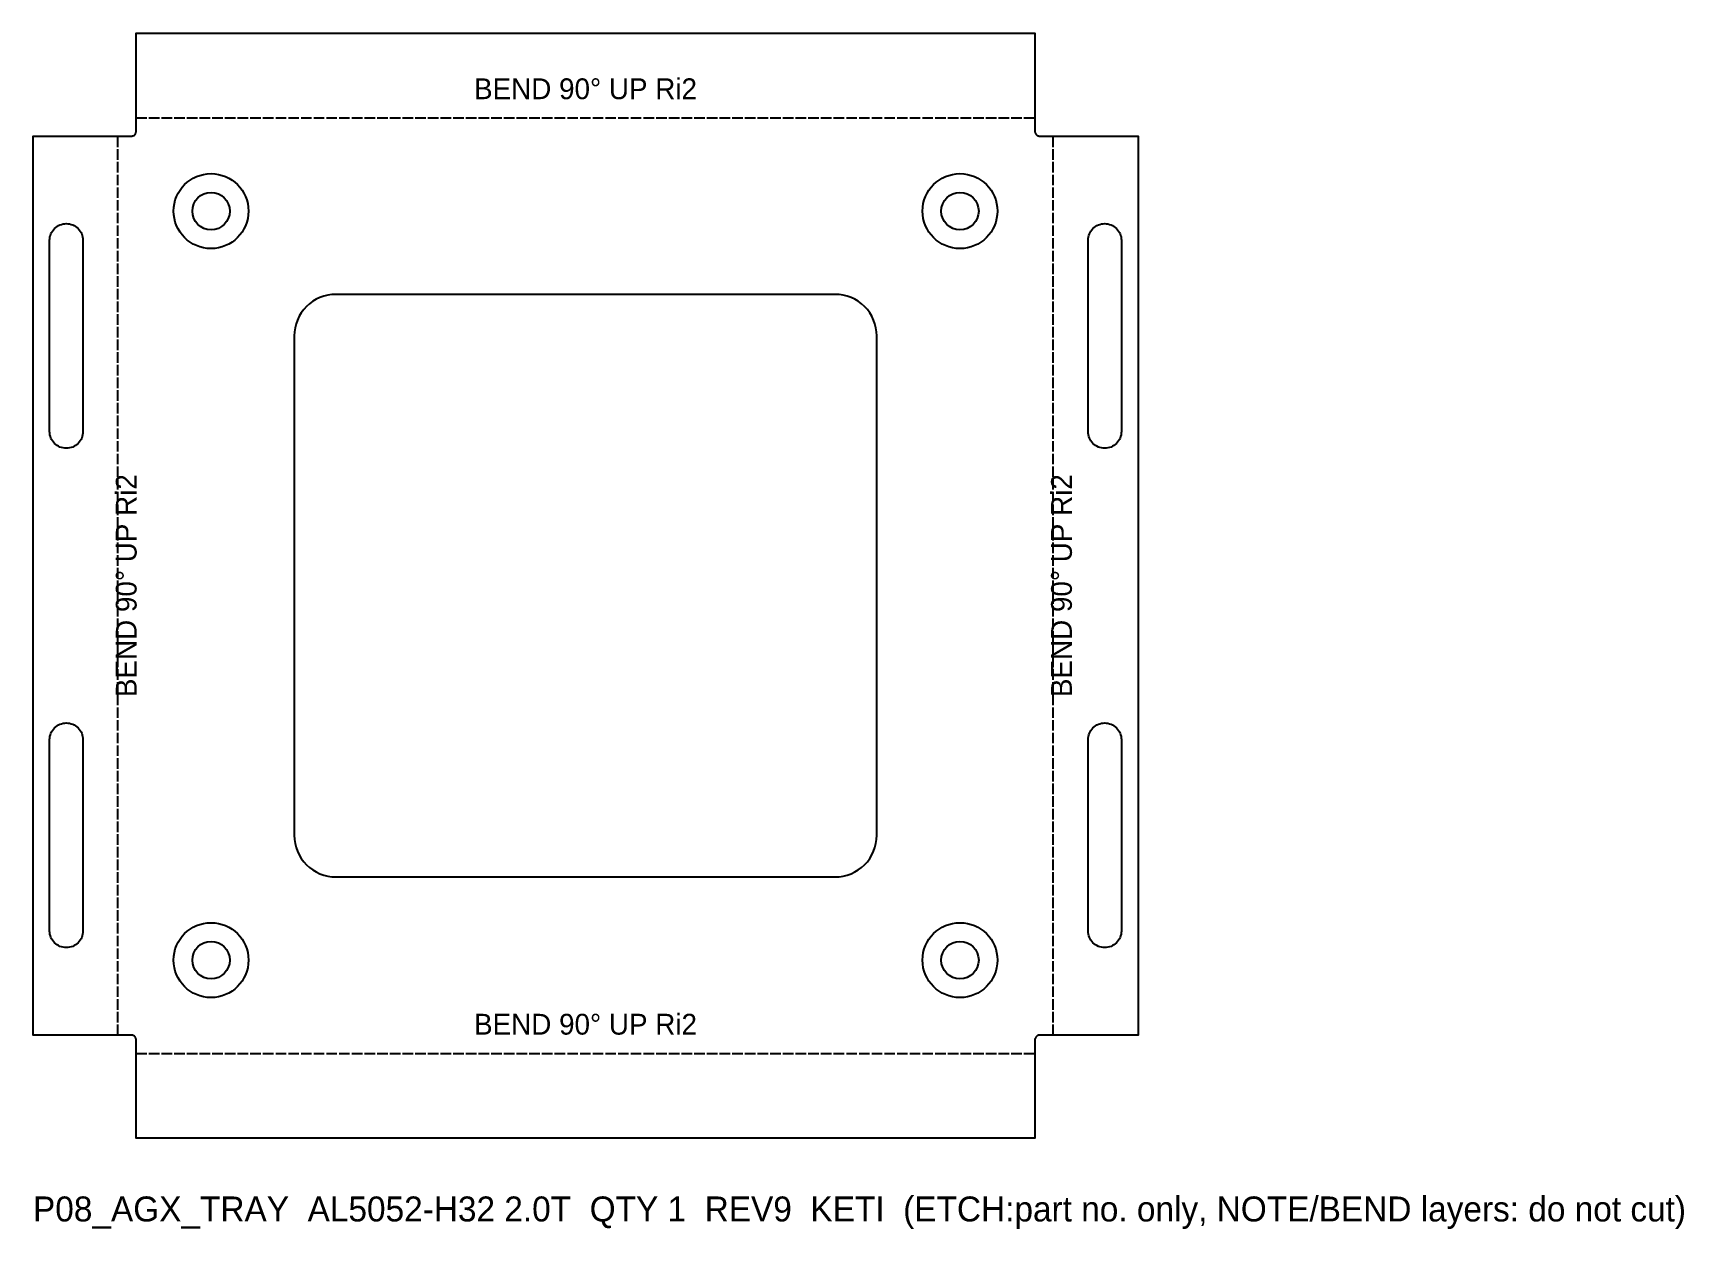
# Model space of a CAD drawing. Header units: millimetres. Extents: x -66 to 132, y -77 to 66.
import ezdxf
from ezdxf.enums import TextEntityAlignment as Align

# ---------------------------------------------------------------- set-up
doc = ezdxf.new("R2010")
doc.units = ezdxf.units.MM
doc.linetypes.add('DASHED', pattern=[1.524, 1.27, -0.254])
for name, color, linetype in [('BEND', 1, 'DASHED'), ('CSK', 4, 'CONTINUOUS'), ('CUT', 7, 'CONTINUOUS'), ('NOTE', 8, 'CONTINUOUS')]:
    doc.layers.add(name, color=color, linetype=linetype)

msp = doc.modelspace()

# ---------------------------------------------------------------- linework, layer by layer
at = {"layer": 'BEND'}
for p, q in [((-54, 56.2), (54, 56.2)), ((-56.2, -54), (-56.2, 54)), ((56.2, -54), (56.2, 54)), ((-54, -56.2), (54, -56.2))]:
    msp.add_line(p, q, dxfattribs=at)
at = {"layer": 'CSK'}
for centre in [(-45, 45), (45, 45), (-45, -45), (45, -45)]:
    msp.add_circle(centre, 4.5, dxfattribs=at)
at = {"layer": 'CUT'}
for points in [[(-66.4, -53.99), (-66.4, 53.99), (-66.4, 54), (-66.38, 54), (-54.6, 54), (-54.54, 54), (-54.48, 54.01), (-54.43, 54.03), (-54.37, 54.05), (-54.32, 54.07), (-54.27, 54.1), (-54.22, 54.14), (-54.18, 54.18), (-54.14, 54.22), (-54.1, 54.27), (-54.07, 54.32), (-54.05, 54.37), (-54.03, 54.43), (-54.01, 54.48), (-54, 54.54), (-54, 54.6), (-54, 66.38), (-54, 66.4), (-53.99, 66.4), (53.99, 66.4), (54, 66.4), (54, 66.38), (54, 54.6), (54, 54.54), (54.01, 54.48), (54.03, 54.43), (54.05, 54.37), (54.07, 54.32), (54.1, 54.27), (54.14, 54.22), (54.18, 54.18), (54.22, 54.14), (54.27, 54.1), (54.32, 54.07), (54.37, 54.05), (54.43, 54.03), (54.48, 54.01), (54.54, 54), (54.6, 54), (66.38, 54), (66.4, 54), (66.4, 53.99), (66.4, -53.99), (66.4, -54), (66.38, -54), (54.6, -54), (54.54, -54), (54.48, -54.01), (54.43, -54.03), (54.37, -54.05), (54.32, -54.07), (54.27, -54.1), (54.22, -54.14), (54.18, -54.18), (54.14, -54.22), (54.1, -54.27), (54.07, -54.32), (54.05, -54.37), (54.03, -54.43), (54.01, -54.48), (54, -54.54), (54, -54.6), (54, -66.38), (54, -66.4), (53.99, -66.4), (-53.99, -66.4), (-54, -66.4), (-54, -66.38), (-54, -54.6), (-54, -54.54), (-54.01, -54.48), (-54.03, -54.43), (-54.05, -54.37), (-54.07, -54.32), (-54.1, -54.27), (-54.14, -54.22), (-54.18, -54.18), (-54.22, -54.14), (-54.27, -54.1), (-54.32, -54.07), (-54.37, -54.05), (-54.43, -54.03), (-54.48, -54.01), (-54.54, -54), (-54.6, -54), (-66.38, -54), (-66.4, -54), (-66.4, -53.99)], [(-64.4, 41.5), (-64.39, 41.7), (-64.36, 41.89), (-64.31, 42.08), (-64.25, 42.27), (-64.16, 42.44), (-64.06, 42.61), (-63.94, 42.77), (-63.81, 42.91), (-63.67, 43.05), (-63.51, 43.16), (-63.34, 43.26), (-63.16, 43.35), (-62.98, 43.41), (-62.79, 43.46), (-62.59, 43.49), (-62.4, 43.5), (-62.2, 43.49), (-62.01, 43.46), (-61.82, 43.41), (-61.63, 43.35), (-61.46, 43.26), (-61.29, 43.16), (-61.13, 43.05), (-60.98, 42.91), (-60.85, 42.77), (-60.74, 42.61), (-60.63, 42.44), (-60.55, 42.27), (-60.48, 42.08), (-60.44, 41.89), (-60.41, 41.7), (-60.4, 41.5), (-60.4, 18.5), (-60.41, 18.3), (-60.44, 18.11), (-60.48, 17.92), (-60.55, 17.73), (-60.63, 17.56), (-60.74, 17.39), (-60.85, 17.23), (-60.98, 17.09), (-61.13, 16.95), (-61.29, 16.84), (-61.46, 16.74), (-61.63, 16.65), (-61.82, 16.59), (-62.01, 16.54), (-62.2, 16.51), (-62.4, 16.5), (-62.59, 16.51), (-62.79, 16.54), (-62.98, 16.59), (-63.16, 16.65), (-63.34, 16.74), (-63.51, 16.84), (-63.67, 16.95), (-63.81, 17.09), (-63.94, 17.23), (-64.06, 17.39), (-64.16, 17.56), (-64.25, 17.73), (-64.31, 17.92), (-64.36, 18.11), (-64.39, 18.3), (-64.4, 18.5), (-64.4, 41.5)], [(60.4, 41.5), (60.41, 41.7), (60.44, 41.89), (60.48, 42.08), (60.55, 42.27), (60.63, 42.44), (60.74, 42.61), (60.85, 42.77), (60.98, 42.91), (61.13, 43.05), (61.29, 43.16), (61.46, 43.26), (61.63, 43.35), (61.82, 43.41), (62.01, 43.46), (62.2, 43.49), (62.4, 43.5), (62.59, 43.49), (62.79, 43.46), (62.98, 43.41), (63.16, 43.35), (63.34, 43.26), (63.51, 43.16), (63.67, 43.05), (63.81, 42.91), (63.94, 42.77), (64.06, 42.61), (64.16, 42.44), (64.25, 42.27), (64.31, 42.08), (64.36, 41.89), (64.39, 41.7), (64.4, 41.5), (64.4, 18.5), (64.39, 18.3), (64.36, 18.11), (64.31, 17.92), (64.25, 17.73), (64.16, 17.56), (64.06, 17.39), (63.94, 17.23), (63.81, 17.09), (63.67, 16.95), (63.51, 16.84), (63.34, 16.74), (63.16, 16.65), (62.98, 16.59), (62.79, 16.54), (62.59, 16.51), (62.4, 16.5), (62.2, 16.51), (62.01, 16.54), (61.82, 16.59), (61.63, 16.65), (61.46, 16.74), (61.29, 16.84), (61.13, 16.95), (60.98, 17.09), (60.85, 17.23), (60.74, 17.39), (60.63, 17.56), (60.55, 17.73), (60.48, 17.92), (60.44, 18.11), (60.41, 18.3), (60.4, 18.5), (60.4, 41.5)], [(35, 30), (34.98, 30.49), (34.9, 30.98), (34.78, 31.45), (34.62, 31.91), (34.41, 32.36), (34.16, 32.78), (33.87, 33.17), (33.54, 33.54), (33.17, 33.87), (32.78, 34.16), (32.36, 34.41), (31.91, 34.62), (31.45, 34.78), (30.98, 34.9), (30.49, 34.98), (30, 35), (-30, 35), (-30.49, 34.98), (-30.98, 34.9), (-31.45, 34.78), (-31.91, 34.62), (-32.36, 34.41), (-32.78, 34.16), (-33.17, 33.87), (-33.54, 33.54), (-33.87, 33.17), (-34.16, 32.78), (-34.41, 32.36), (-34.62, 31.91), (-34.78, 31.45), (-34.9, 30.98), (-34.98, 30.49), (-35, 30), (-35, -30), (-34.98, -30.49), (-34.9, -30.98), (-34.78, -31.45), (-34.62, -31.91), (-34.41, -32.36), (-34.16, -32.78), (-33.87, -33.17), (-33.54, -33.54), (-33.17, -33.87), (-32.78, -34.16), (-32.36, -34.41), (-31.91, -34.62), (-31.45, -34.78), (-30.98, -34.9), (-30.49, -34.98), (-30, -35), (30, -35), (30.49, -34.98), (30.98, -34.9), (31.45, -34.78), (31.91, -34.62), (32.36, -34.41), (32.78, -34.16), (33.17, -33.87), (33.54, -33.54), (33.87, -33.17), (34.16, -32.78), (34.41, -32.36), (34.62, -31.91), (34.78, -31.45), (34.9, -30.98), (34.98, -30.49), (35, -30), (35, 30)], [(-64.4, -18.5), (-64.39, -18.3), (-64.36, -18.11), (-64.31, -17.92), (-64.25, -17.73), (-64.16, -17.56), (-64.06, -17.39), (-63.94, -17.23), (-63.81, -17.09), (-63.67, -16.95), (-63.51, -16.84), (-63.34, -16.74), (-63.16, -16.65), (-62.98, -16.59), (-62.79, -16.54), (-62.59, -16.51), (-62.4, -16.5), (-62.2, -16.51), (-62.01, -16.54), (-61.82, -16.59), (-61.63, -16.65), (-61.46, -16.74), (-61.29, -16.84), (-61.13, -16.95), (-60.98, -17.09), (-60.85, -17.23), (-60.74, -17.39), (-60.63, -17.56), (-60.55, -17.73), (-60.48, -17.92), (-60.44, -18.11), (-60.41, -18.3), (-60.4, -18.5), (-60.4, -41.5), (-60.41, -41.7), (-60.44, -41.89), (-60.48, -42.08), (-60.55, -42.27), (-60.63, -42.44), (-60.74, -42.61), (-60.85, -42.77), (-60.98, -42.91), (-61.13, -43.05), (-61.29, -43.16), (-61.46, -43.26), (-61.63, -43.35), (-61.82, -43.41), (-62.01, -43.46), (-62.2, -43.49), (-62.4, -43.5), (-62.59, -43.49), (-62.79, -43.46), (-62.98, -43.41), (-63.16, -43.35), (-63.34, -43.26), (-63.51, -43.16), (-63.67, -43.05), (-63.81, -42.91), (-63.94, -42.77), (-64.06, -42.61), (-64.16, -42.44), (-64.25, -42.27), (-64.31, -42.08), (-64.36, -41.89), (-64.39, -41.7), (-64.4, -41.5), (-64.4, -18.5)], [(60.4, -18.5), (60.41, -18.3), (60.44, -18.11), (60.48, -17.92), (60.55, -17.73), (60.63, -17.56), (60.74, -17.39), (60.85, -17.23), (60.98, -17.09), (61.13, -16.95), (61.29, -16.84), (61.46, -16.74), (61.63, -16.65), (61.82, -16.59), (62.01, -16.54), (62.2, -16.51), (62.4, -16.5), (62.59, -16.51), (62.79, -16.54), (62.98, -16.59), (63.16, -16.65), (63.34, -16.74), (63.51, -16.84), (63.67, -16.95), (63.81, -17.09), (63.94, -17.23), (64.06, -17.39), (64.16, -17.56), (64.25, -17.73), (64.31, -17.92), (64.36, -18.11), (64.39, -18.3), (64.4, -18.5), (64.4, -41.5), (64.39, -41.7), (64.36, -41.89), (64.31, -42.08), (64.25, -42.27), (64.16, -42.44), (64.06, -42.61), (63.94, -42.77), (63.81, -42.91), (63.67, -43.05), (63.51, -43.16), (63.34, -43.26), (63.16, -43.35), (62.98, -43.41), (62.79, -43.46), (62.59, -43.49), (62.4, -43.5), (62.2, -43.49), (62.01, -43.46), (61.82, -43.41), (61.63, -43.35), (61.46, -43.26), (61.29, -43.16), (61.13, -43.05), (60.98, -42.91), (60.85, -42.77), (60.74, -42.61), (60.63, -42.44), (60.55, -42.27), (60.48, -42.08), (60.44, -41.89), (60.41, -41.7), (60.4, -41.5), (60.4, -18.5)]]:
    msp.add_lwpolyline(points, close=True, dxfattribs=at)
for centre in [(-45, 45), (45, 45), (-45, -45), (45, -45)]:
    msp.add_circle(centre, 2.25, dxfattribs=at)

# ---------------------------------------------------------------- texts
at = {"layer": 'NOTE'}
for p in [(0, 57.7), (0, -54.7)]:
    msp.add_text('BEND 90° UP Ri2', height=2.5, dxfattribs=at).set_placement(p, align=Align.BOTTOM_CENTER)
for p in [(-53.2, 0), (59.2, 0)]:
    msp.add_text('BEND 90° UP Ri2', height=2.5, rotation=90, dxfattribs=at).set_placement(p, align=Align.BOTTOM_CENTER)
msp.add_text('P08_AGX_TRAY  AL5052-H32 2.0T  QTY 1  REV9  KETI  (ETCH:part no. only, NOTE/BEND layers: do not cut)', height=3, dxfattribs=at).set_placement((-66.4, -76.4))

doc.saveas('drawing.dxf')
